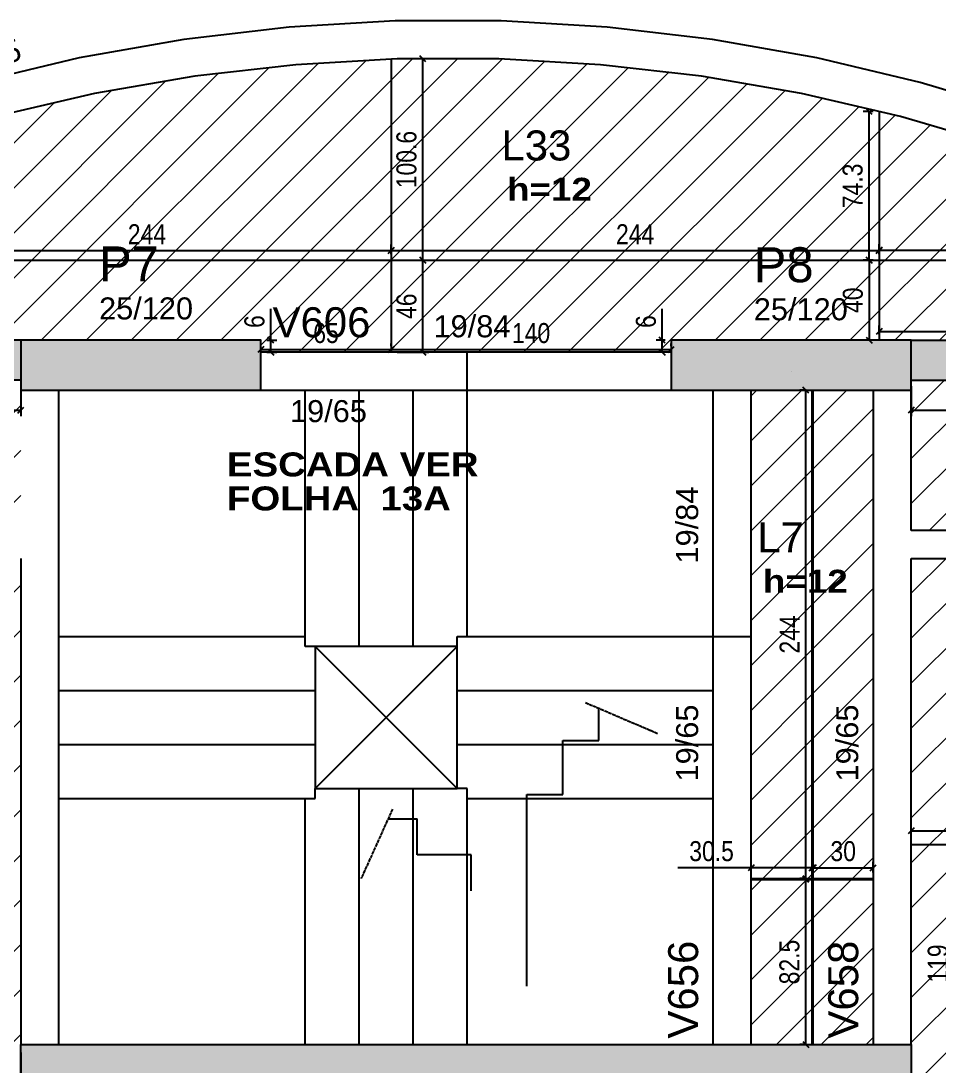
# Model space of a CAD drawing. Extents: x 1894 to 8661, y -614 to 3008.
# Drawn here: x 4847 to 5306, y 1824 to 2346 of the extents above; entities that cross this region are included whole.
import ezdxf

# ---------------------------------------------------------------- set-up
doc = ezdxf.new("R2010")
doc.units = 0
doc.header["$PDMODE"] = 34
for name, pattern in [('ESTILO_TQS_0002', [0.4, 0.1, -0.3]), ('ESTILO_TQS_0006', [0.3, 0.2, -0.1]), ('ESTILO_TQS_0007', [2.1, 1.5, -0.2, 0.2, -0.2])]:
    doc.linetypes.add(name, pattern=pattern)
for name, color, linetype in [('COTA', 241, 'Continuous'), ('MTH-230', 1, 'Continuous'), ('MTH-DIM-PILAR', 3, 'Continuous'), ('MTH-DIM-VIGA', 3, 'Continuous'), ('MTH-EIXO-215', 1, 'Continuous'), ('MTH-EIXO-217', 8, 'Continuous'), ('MTH-FACE-VIGA', 7, 'Continuous'), ('MTH-PILAR-SEGUE', 5, 'Continuous'), ('MTH-SOMBRA25', 253, 'Continuous'), ('MTH-TIT1-PILAR', 5, 'Continuous'), ('MTH-TIT1-VIGA', 5, 'Continuous'), ('MTH-TXT-NEGRITO', 5, 'Continuous'), ('MTH-VIGA-INVERTIDA', 7, 'ESTILO_TQS_0002'), ('Painéis', 200, 'Continuous')]:
    doc.layers.add(name, color=color, linetype=linetype)
doc.layers.add('Hachura', color=251, linetype='Continuous', lineweight=9)
doc.styles.add('COTA TECNICA', font='techl___.ttf', dxfattribs={"height": 10})
doc.styles.add('COTA TECNICA-50', font='techl___.ttf', dxfattribs={"height": 9})
doc.styles.add('TQS_ARIAL', font='arial.ttf')
doc.styles.add('TQS_ARIAL_BLACK', font='ariblk.ttf')
doc.dimstyles.new('COTA PAINEL-50', dxfattribs={"dimtxt": 9, "dimasz": 3, "dimexe": 3, "dimexo": 3, "dimgap": 3, "dimtad": 1, "dimdec": 1, "dimzin": 12, "dimdsep": 46, "dimtxsty": 'COTA TECNICA-50', "dimblk1": 'OBLIQUE', "dimblk2": 'OBLIQUE', "dimsah": 1, "dimcen": 0.9, "dimclrd": 4, "dimclre": 4, "dimclrt": 240, "dimadec": 1, "dimazin": 3, "dimtfac": 1, "dimtdec": 1, "dimtmove": 0, "dimatfit": 3, "dimfxl": 1, "dimtolj": 1, "dimtzin": 12, "dimarcsym": 0})
doc.dimstyles.new('PAINEL', dxfattribs={"dimtxt": 10, "dimasz": 3, "dimexe": 3, "dimexo": 3, "dimgap": 3, "dimtad": 1, "dimdec": 1, "dimzin": 12, "dimdsep": 46, "dimtxsty": 'COTA TECNICA', "dimblk1": 'OBLIQUE', "dimblk2": 'OBLIQUE', "dimsah": 1, "dimcen": 0.9, "dimclrd": 4, "dimclre": 4, "dimclrt": 240, "dimadec": 1, "dimazin": 3, "dimtfac": 1, "dimtdec": 1, "dimtmove": 0, "dimatfit": 3, "dimfxl": 1, "dimtolj": 1, "dimtzin": 12, "dimarcsym": 0})
pattern_1 = [(45, (-1482.724, 0), (-11.22532, 11.22532), [])]

# ---------------------------------------------------------------- blocks, each defined once
blk = doc.blocks.new('_Oblique')
at = {"color": 0, "linetype": 'ByBlock', "lineweight": -2}
blk.add_line((-0.5, -0.5), (0.5, 0.5), dxfattribs=at)
blk = doc.blocks.new('*D166')
at = {"layer": 'COTA', "color": 4, "lineweight": -2, "transparency": 16777216}
for p, q in [((4725.12, 1830.67), (4725.12, 1812.76)), ((4847.12, 1830.67), (4847.12, 1812.76)), ((4725.12, 1815.76), (4847.12, 1815.76))]:
    blk.add_line(p, q, dxfattribs=at)
at = {"layer": 'Defpoints', "color": 0, "transparency": 16777216}
for p in [(4725.12, 1833.67), (4847.12, 1833.67), (4847.12, 1815.76)]:
    blk.add_point(p, dxfattribs=at)
at = {"layer": 'COTA', "color": 4, "lineweight": -2, "transparency": 16777216, "xscale": 3, "yscale": 3, "zscale": 3, "rotation": 180}
blk.add_blockref('_Oblique', (4725.12, 1815.76), dxfattribs=at)
at = {"layer": 'COTA', "color": 4, "lineweight": -2, "transparency": 16777216, "xscale": 3, "yscale": 3, "zscale": 3}
blk.add_blockref('_Oblique', (4847.12, 1815.76), dxfattribs=at)
at = {"layer": 'COTA', "color": 240, "transparency": 16777216, "insert": (4786.12, 1823.32), "char_height": 9, "attachment_point": 5, "style": 'COTA TECNICA-50'}
blk.add_mtext('\\A1;122', dxfattribs=at)
blk = doc.blocks.new('*D195')
at = {"layer": 'COTA', "color": 4, "lineweight": -2, "transparency": 16777216}
for p, q in [((5295.12, 1934.67), (5316.5, 1934.67)), ((5313.5, 1815.67), (5313.5, 1934.67)), ((5295.12, 1815.67), (5316.5, 1815.67))]:
    blk.add_line(p, q, dxfattribs=at)
at = {"layer": 'Defpoints', "color": 0, "transparency": 16777216}
for p in [(5292.12, 1934.67), (5313.5, 1934.67), (5292.12, 1815.67)]:
    blk.add_point(p, dxfattribs=at)
at = {"layer": 'COTA', "color": 4, "lineweight": -2, "transparency": 16777216, "xscale": 3, "yscale": 3, "zscale": 3}
for p, rotation in [((5313.5, 1934.67), 90), ((5313.5, 1815.67), 270)]:
    blk.add_blockref('_Oblique', p, dxfattribs=dict(at, rotation=rotation))
at = {"layer": 'COTA', "color": 240, "transparency": 16777216, "insert": (5305.42, 1875.17), "char_height": 10, "attachment_point": 5, "rotation": 90, "style": 'COTA TECNICA'}
blk.add_mtext('\\A1;119', dxfattribs=at)
blk = doc.blocks.new('*D198')
at = {"layer": 'COTA', "color": 4, "lineweight": -2, "transparency": 16777216}
for p, q in [((5292.12, 1937.67), (5292.12, 1944.43)), ((5396.12, 1937.67), (5396.12, 1944.43)), ((5292.12, 1941.43), (5396.12, 1941.43))]:
    blk.add_line(p, q, dxfattribs=at)
at = {"layer": 'Defpoints', "color": 0, "transparency": 16777216}
for p in [(5396.12, 1941.43), (5292.12, 1934.67), (5396.12, 1934.67)]:
    blk.add_point(p, dxfattribs=at)
at = {"layer": 'COTA', "color": 4, "lineweight": -2, "transparency": 16777216, "xscale": 3, "yscale": 3, "zscale": 3, "rotation": 180}
blk.add_blockref('_Oblique', (5292.12, 1941.43), dxfattribs=at)
at = {"layer": 'COTA', "color": 4, "lineweight": -2, "transparency": 16777216, "xscale": 3, "yscale": 3, "zscale": 3}
blk.add_blockref('_Oblique', (5396.12, 1941.43), dxfattribs=at)
at = {"layer": 'COTA', "color": 240, "transparency": 16777216, "insert": (5344.12, 1949.53), "char_height": 10, "attachment_point": 5, "style": 'COTA TECNICA'}
blk.add_mtext('\\A1;104', dxfattribs=at)
blk = doc.blocks.new('*D199')
at = {"layer": 'COTA', "color": 4, "lineweight": -2, "transparency": 16777216}
for p, q in [((5212.12, 1923.08), (5175.53, 1923.08)), ((5212.12, 1920.67), (5212.12, 1926.08)), ((5242.62, 1923.08), (5212.12, 1923.08)), ((5242.62, 1920.67), (5242.62, 1926.08))]:
    blk.add_line(p, q, dxfattribs=at)
at = {"layer": 'Defpoints', "color": 0, "transparency": 16777216}
for p in [(5212.12, 1923.08), (5212.12, 1917.67), (5242.62, 1917.67)]:
    blk.add_point(p, dxfattribs=at)
at = {"layer": 'COTA', "color": 4, "lineweight": -2, "transparency": 16777216, "xscale": 3, "yscale": 3, "zscale": 3, "rotation": 180}
blk.add_blockref('_Oblique', (5212.12, 1923.08), dxfattribs=at)
at = {"layer": 'COTA', "color": 4, "lineweight": -2, "transparency": 16777216, "xscale": 3, "yscale": 3, "zscale": 3}
blk.add_blockref('_Oblique', (5242.62, 1923.08), dxfattribs=at)
at = {"layer": 'COTA', "color": 240, "transparency": 16777216, "insert": (5192.32, 1931.29), "char_height": 10, "attachment_point": 5, "style": 'COTA TECNICA'}
blk.add_mtext('\\A1;30.5', dxfattribs=at)
blk = doc.blocks.new('*D200')
at = {"layer": 'COTA', "color": 4, "lineweight": -2, "transparency": 16777216}
for p, q in [((5243.12, 1920.67), (5243.12, 1926.08)), ((5243.12, 1923.08), (5273.12, 1923.08)), ((5273.12, 1920.67), (5273.12, 1926.08))]:
    blk.add_line(p, q, dxfattribs=at)
at = {"layer": 'Defpoints', "color": 0, "transparency": 16777216}
for p in [(5273.12, 1923.08), (5243.12, 1917.67), (5273.12, 1917.67)]:
    blk.add_point(p, dxfattribs=at)
at = {"layer": 'COTA', "color": 4, "lineweight": -2, "transparency": 16777216, "xscale": 3, "yscale": 3, "zscale": 3, "rotation": 180}
blk.add_blockref('_Oblique', (5243.12, 1923.08), dxfattribs=at)
at = {"layer": 'COTA', "color": 4, "lineweight": -2, "transparency": 16777216, "xscale": 3, "yscale": 3, "zscale": 3}
blk.add_blockref('_Oblique', (5273.12, 1923.08), dxfattribs=at)
at = {"layer": 'COTA', "color": 240, "transparency": 16777216, "insert": (5258.12, 1931.29), "char_height": 10, "attachment_point": 5, "style": 'COTA TECNICA'}
blk.add_mtext('\\A1;30', dxfattribs=at)
blk = doc.blocks.new('*D201')
at = {"layer": 'COTA', "color": 4, "lineweight": -2, "transparency": 16777216}
for p, q in [((5239.62, 1917.17), (5236.42, 1917.17)), ((5239.42, 1834.67), (5239.42, 1917.17)), ((5239.62, 1834.67), (5236.42, 1834.67))]:
    blk.add_line(p, q, dxfattribs=at)
at = {"layer": 'Defpoints', "color": 0, "transparency": 16777216}
for p in [(5239.42, 1917.17), (5242.62, 1917.17), (5242.62, 1834.67)]:
    blk.add_point(p, dxfattribs=at)
at = {"layer": 'COTA', "color": 4, "lineweight": -2, "transparency": 16777216, "xscale": 3, "yscale": 3, "zscale": 3}
for p, rotation in [((5239.42, 1917.17), 90), ((5239.42, 1834.67), 270)]:
    blk.add_blockref('_Oblique', p, dxfattribs=dict(at, rotation=rotation))
at = {"layer": 'COTA', "color": 240, "transparency": 16777216, "insert": (5231.29, 1875.92), "char_height": 10, "attachment_point": 5, "rotation": 90, "style": 'COTA TECNICA'}
blk.add_mtext('\\A1;82.5', dxfattribs=at)
blk = doc.blocks.new('*D202')
at = {"layer": 'COTA', "color": 4, "lineweight": -2, "transparency": 16777216}
for p, q in [((5239.62, 2161.67), (5236.42, 2161.67)), ((5239.42, 1917.67), (5239.42, 2161.67)), ((5239.62, 1917.67), (5236.42, 1917.67))]:
    blk.add_line(p, q, dxfattribs=at)
at = {"layer": 'Defpoints', "color": 0, "transparency": 16777216}
for p in [(5239.42, 2161.67), (5242.62, 2161.67), (5242.62, 1917.67)]:
    blk.add_point(p, dxfattribs=at)
at = {"layer": 'COTA', "color": 4, "lineweight": -2, "transparency": 16777216, "xscale": 3, "yscale": 3, "zscale": 3}
for p, rotation in [((5239.42, 2161.67), 90), ((5239.42, 1917.67), 270)]:
    blk.add_blockref('_Oblique', p, dxfattribs=dict(at, rotation=rotation))
at = {"layer": 'COTA', "color": 240, "transparency": 16777216, "insert": (5231.35, 2039.67), "char_height": 10, "attachment_point": 5, "rotation": 90, "style": 'COTA TECNICA'}
blk.add_mtext('\\A1;244', dxfattribs=at)
blk = doc.blocks.new('*D220')
at = {"layer": 'COTA', "color": 4, "lineweight": -2, "transparency": 16777216}
for p, q in [((4971.99, 2186.67), (4971.99, 2202.34)), ((4970.12, 2186.67), (4974.99, 2186.67)), ((4971.99, 2180.67), (4971.99, 2186.67)), ((4970.12, 2180.67), (4974.99, 2180.67))]:
    blk.add_line(p, q, dxfattribs=at)
at = {"layer": 'Defpoints', "color": 0, "transparency": 16777216}
for p in [(4967.12, 2186.67), (4971.99, 2186.67), (4967.12, 2180.67)]:
    blk.add_point(p, dxfattribs=at)
at = {"layer": 'COTA', "color": 4, "lineweight": -2, "transparency": 16777216, "xscale": 3, "yscale": 3, "zscale": 3}
for p, rotation in [((4971.99, 2186.67), 90), ((4971.99, 2180.67), 270)]:
    blk.add_blockref('_Oblique', p, dxfattribs=dict(at, rotation=rotation))
at = {"layer": 'COTA', "color": 240, "transparency": 16777216, "insert": (4963.88, 2196.01), "char_height": 10, "attachment_point": 5, "rotation": 90, "style": 'COTA TECNICA'}
blk.add_mtext('\\A1;6', dxfattribs=at)
blk = doc.blocks.new('*D221')
at = {"layer": 'COTA', "color": 4, "lineweight": -2, "transparency": 16777216}
for p, q in [((5167.66, 2186.67), (5167.66, 2202.34)), ((5169.12, 2186.67), (5164.66, 2186.67)), ((5167.66, 2180.67), (5167.66, 2186.67)), ((5169.12, 2180.67), (5164.66, 2180.67))]:
    blk.add_line(p, q, dxfattribs=at)
at = {"layer": 'Defpoints', "color": 0, "transparency": 16777216}
for p in [(5167.66, 2186.67), (5172.12, 2186.67), (5172.12, 2180.67)]:
    blk.add_point(p, dxfattribs=at)
at = {"layer": 'COTA', "color": 4, "lineweight": -2, "transparency": 16777216, "xscale": 3, "yscale": 3, "zscale": 3}
for p, rotation in [((5167.66, 2186.67), 90), ((5167.66, 2180.67), 270)]:
    blk.add_blockref('_Oblique', p, dxfattribs=dict(at, rotation=rotation))
at = {"layer": 'COTA', "color": 240, "transparency": 16777216, "insert": (5159.56, 2196.01), "char_height": 10, "attachment_point": 5, "rotation": 90, "style": 'COTA TECNICA'}
blk.add_mtext('\\A1;6', dxfattribs=at)
blk = doc.blocks.new('*D222')
at = {"layer": 'COTA', "color": 4, "lineweight": -2, "transparency": 16777216}
for p, q in [((4967.12, 2183.67), (4967.12, 2185.12)), ((5032.12, 2183.67), (5032.12, 2185.12)), ((4967.12, 2182.12), (5032.12, 2182.12))]:
    blk.add_line(p, q, dxfattribs=at)
at = {"layer": 'Defpoints', "color": 0, "transparency": 16777216}
for p in [(4967.12, 2180.67), (5032.12, 2182.12), (5032.12, 2180.67)]:
    blk.add_point(p, dxfattribs=at)
at = {"layer": 'COTA', "color": 4, "lineweight": -2, "transparency": 16777216, "xscale": 3, "yscale": 3, "zscale": 3, "rotation": 180}
blk.add_blockref('_Oblique', (4967.12, 2182.12), dxfattribs=at)
at = {"layer": 'COTA', "color": 4, "lineweight": -2, "transparency": 16777216, "xscale": 3, "yscale": 3, "zscale": 3}
blk.add_blockref('_Oblique', (5032.12, 2182.12), dxfattribs=at)
at = {"layer": 'COTA', "color": 240, "transparency": 16777216, "insert": (4999.62, 2190.23), "char_height": 10, "attachment_point": 5, "style": 'COTA TECNICA'}
blk.add_mtext('\\A1;65', dxfattribs=at)
blk = doc.blocks.new('*D223')
at = {"layer": 'COTA', "color": 4, "lineweight": -2, "transparency": 16777216}
for p, q in [((5032.12, 2183.67), (5032.12, 2185.12)), ((5172.12, 2183.67), (5172.12, 2185.12)), ((5032.12, 2182.12), (5172.12, 2182.12))]:
    blk.add_line(p, q, dxfattribs=at)
at = {"layer": 'Defpoints', "color": 0, "transparency": 16777216}
for p in [(5032.12, 2180.67), (5172.12, 2182.12), (5172.12, 2180.67)]:
    blk.add_point(p, dxfattribs=at)
at = {"layer": 'COTA', "color": 4, "lineweight": -2, "transparency": 16777216, "xscale": 3, "yscale": 3, "zscale": 3, "rotation": 180}
blk.add_blockref('_Oblique', (5032.12, 2182.12), dxfattribs=at)
at = {"layer": 'COTA', "color": 4, "lineweight": -2, "transparency": 16777216, "xscale": 3, "yscale": 3, "zscale": 3}
blk.add_blockref('_Oblique', (5172.12, 2182.12), dxfattribs=at)
at = {"layer": 'COTA', "color": 240, "transparency": 16777216, "insert": (5102.12, 2190.22), "char_height": 10, "attachment_point": 5, "style": 'COTA TECNICA'}
blk.add_mtext('\\A1;140', dxfattribs=at)
blk = doc.blocks.new('*D210')
at = {"layer": 'COTA', "color": 4, "lineweight": -2, "transparency": 16777216}
for p, q in [((5276.12, 2189.67), (5276.12, 2194.1)), ((5520.12, 2189.67), (5520.12, 2194.1)), ((5276.12, 2191.1), (5520.12, 2191.1))]:
    blk.add_line(p, q, dxfattribs=at)
at = {"layer": 'Defpoints', "color": 0, "transparency": 16777216}
for p in [(5520.12, 2191.1), (5276.12, 2186.67), (5520.12, 2186.67)]:
    blk.add_point(p, dxfattribs=at)
at = {"layer": 'COTA', "color": 4, "lineweight": -2, "transparency": 16777216, "xscale": 3, "yscale": 3, "zscale": 3, "rotation": 180}
blk.add_blockref('_Oblique', (5276.12, 2191.1), dxfattribs=at)
at = {"layer": 'COTA', "color": 4, "lineweight": -2, "transparency": 16777216, "xscale": 3, "yscale": 3, "zscale": 3}
blk.add_blockref('_Oblique', (5520.12, 2191.1), dxfattribs=at)
at = {"layer": 'COTA', "color": 240, "transparency": 16777216, "insert": (5398.12, 2199.18), "char_height": 10, "attachment_point": 5, "style": 'COTA TECNICA'}
blk.add_mtext('\\A1;244', dxfattribs=at)
blk = doc.blocks.new('*D211')
at = {"layer": 'COTA', "color": 4, "lineweight": -2, "transparency": 16777216}
for p, q in [((5035.12, 2226.67), (5050.97, 2226.67)), ((5047.97, 2180.67), (5047.97, 2226.67)), ((5035.12, 2180.67), (5050.97, 2180.67))]:
    blk.add_line(p, q, dxfattribs=at)
at = {"layer": 'Defpoints', "color": 0, "transparency": 16777216}
for p in [(5032.12, 2226.67), (5047.97, 2226.67), (5032.12, 2180.67)]:
    blk.add_point(p, dxfattribs=at)
at = {"layer": 'COTA', "color": 4, "lineweight": -2, "transparency": 16777216, "xscale": 3, "yscale": 3, "zscale": 3}
for p, rotation in [((5047.97, 2226.67), 90), ((5047.97, 2180.67), 270)]:
    blk.add_blockref('_Oblique', p, dxfattribs=dict(at, rotation=rotation))
at = {"layer": 'COTA', "color": 240, "transparency": 16777216, "insert": (5039.87, 2203.67), "char_height": 10, "attachment_point": 5, "rotation": 90, "style": 'COTA TECNICA'}
blk.add_mtext('\\A1;46', dxfattribs=at)
blk = doc.blocks.new('*D212')
at = {"layer": 'COTA', "color": 4, "lineweight": -2, "transparency": 16777216}
for p, q in [((5057.62, 2327.31), (5044.97, 2327.31)), ((5047.97, 2226.67), (5047.97, 2327.31)), ((5035.12, 2226.67), (5050.97, 2226.67))]:
    blk.add_line(p, q, dxfattribs=at)
at = {"layer": 'Defpoints', "color": 0, "transparency": 16777216}
for p in [(5047.97, 2327.31), (5060.62, 2327.31), (5032.12, 2226.67)]:
    blk.add_point(p, dxfattribs=at)
at = {"layer": 'COTA', "color": 4, "lineweight": -2, "transparency": 16777216, "xscale": 3, "yscale": 3, "zscale": 3}
for p, rotation in [((5047.97, 2327.31), 90), ((5047.97, 2226.67), 270)]:
    blk.add_blockref('_Oblique', p, dxfattribs=dict(at, rotation=rotation))
at = {"layer": 'COTA', "color": 240, "transparency": 16777216, "insert": (5039.87, 2276.99), "char_height": 10, "attachment_point": 5, "rotation": 90, "style": 'COTA TECNICA'}
blk.add_mtext('\\A1;100.6', dxfattribs=at)
blk = doc.blocks.new('*D215')
at = {"layer": 'COTA', "color": 4, "lineweight": -2, "transparency": 16777216}
for p, q in [((5276.12, 2229.67), (5276.12, 2234.65)), ((5276.12, 2231.65), (5472.44, 2231.65)), ((5472.44, 2229.67), (5472.44, 2234.65))]:
    blk.add_line(p, q, dxfattribs=at)
at = {"layer": 'Defpoints', "color": 0, "transparency": 16777216}
for p in [(5472.44, 2231.65), (5276.12, 2226.67), (5472.44, 2226.67)]:
    blk.add_point(p, dxfattribs=at)
at = {"layer": 'COTA', "color": 4, "lineweight": -2, "transparency": 16777216, "xscale": 3, "yscale": 3, "zscale": 3, "rotation": 180}
blk.add_blockref('_Oblique', (5276.12, 2231.65), dxfattribs=at)
at = {"layer": 'COTA', "color": 4, "lineweight": -2, "transparency": 16777216, "xscale": 3, "yscale": 3, "zscale": 3}
blk.add_blockref('_Oblique', (5472.44, 2231.65), dxfattribs=at)
at = {"layer": 'COTA', "color": 240, "transparency": 16777216, "insert": (5374.28, 2239.9), "char_height": 10, "attachment_point": 5, "style": 'COTA TECNICA'}
blk.add_mtext('\\A1;196.3', dxfattribs=at)
blk = doc.blocks.new('*D216')
at = {"layer": 'COTA', "color": 4, "lineweight": -2, "transparency": 16777216}
for p, q in [((5273.12, 2300.97), (5268.09, 2300.97)), ((5271.09, 2226.67), (5271.09, 2300.97)), ((5273.12, 2226.67), (5268.09, 2226.67))]:
    blk.add_line(p, q, dxfattribs=at)
at = {"layer": 'Defpoints', "color": 0, "transparency": 16777216}
for p in [(5271.09, 2300.97), (5276.12, 2300.97), (5276.12, 2226.67)]:
    blk.add_point(p, dxfattribs=at)
at = {"layer": 'COTA', "color": 4, "lineweight": -2, "transparency": 16777216, "xscale": 3, "yscale": 3, "zscale": 3}
for p, rotation in [((5271.09, 2300.97), 90), ((5271.09, 2226.67), 270)]:
    blk.add_blockref('_Oblique', p, dxfattribs=dict(at, rotation=rotation))
at = {"layer": 'COTA', "color": 240, "transparency": 16777216, "insert": (5262.87, 2263.82), "char_height": 10, "attachment_point": 5, "rotation": 90, "style": 'COTA TECNICA'}
blk.add_mtext('\\A1;74.3', dxfattribs=at)
blk = doc.blocks.new('*D217')
at = {"layer": 'COTA', "color": 4, "lineweight": -2, "transparency": 16777216}
for p, q in [((5273.12, 2226.67), (5268.09, 2226.67)), ((5271.09, 2226.67), (5271.09, 2186.67)), ((5273.12, 2186.67), (5268.09, 2186.67))]:
    blk.add_line(p, q, dxfattribs=at)
at = {"layer": 'Defpoints', "color": 0, "transparency": 16777216}
for p in [(5276.12, 2226.67), (5271.09, 2186.67), (5276.12, 2186.67)]:
    blk.add_point(p, dxfattribs=at)
at = {"layer": 'COTA', "color": 4, "lineweight": -2, "transparency": 16777216, "xscale": 3, "yscale": 3, "zscale": 3}
for p, rotation in [((5271.09, 2226.67), 90), ((5271.09, 2186.67), 270)]:
    blk.add_blockref('_Oblique', p, dxfattribs=dict(at, rotation=rotation))
at = {"layer": 'COTA', "color": 240, "transparency": 16777216, "insert": (5262.99, 2206.67), "char_height": 10, "attachment_point": 5, "rotation": 90, "style": 'COTA TECNICA'}
blk.add_mtext('\\A1;40', dxfattribs=at)
blk = doc.blocks.new('*D219')
at = {"layer": 'COTA', "color": 4, "lineweight": -2, "transparency": 16777216}
for p, q in [((4788.12, 2229.67), (4788.12, 2234.6)), ((4788.12, 2231.6), (5032.12, 2231.6)), ((5032.12, 2229.67), (5032.12, 2234.6))]:
    blk.add_line(p, q, dxfattribs=at)
at = {"layer": 'Defpoints', "color": 0, "transparency": 16777216}
for p in [(5032.12, 2231.6), (4788.12, 2226.67), (5032.12, 2226.67)]:
    blk.add_point(p, dxfattribs=at)
at = {"layer": 'COTA', "color": 4, "lineweight": -2, "transparency": 16777216, "xscale": 3, "yscale": 3, "zscale": 3, "rotation": 180}
blk.add_blockref('_Oblique', (4788.12, 2231.6), dxfattribs=at)
at = {"layer": 'COTA', "color": 4, "lineweight": -2, "transparency": 16777216, "xscale": 3, "yscale": 3, "zscale": 3}
blk.add_blockref('_Oblique', (5032.12, 2231.6), dxfattribs=at)
at = {"layer": 'COTA', "color": 240, "transparency": 16777216, "insert": (4910.12, 2239.68), "char_height": 10, "attachment_point": 5, "style": 'COTA TECNICA'}
blk.add_mtext('\\A1;244', dxfattribs=at)
blk = doc.blocks.new('*D204')
at = {"layer": 'COTA', "color": 4, "lineweight": -2, "transparency": 16777216}
for p, q in [((5032.12, 2229.67), (5032.12, 2234.6)), ((5032.12, 2231.6), (5276.12, 2231.6)), ((5276.12, 2229.67), (5276.12, 2234.6))]:
    blk.add_line(p, q, dxfattribs=at)
at = {"layer": 'Defpoints', "color": 0, "transparency": 16777216}
for p in [(5276.12, 2231.6), (5032.12, 2226.67), (5276.12, 2226.67)]:
    blk.add_point(p, dxfattribs=at)
at = {"layer": 'COTA', "color": 4, "lineweight": -2, "transparency": 16777216, "xscale": 3, "yscale": 3, "zscale": 3, "rotation": 180}
blk.add_blockref('_Oblique', (5032.12, 2231.6), dxfattribs=at)
at = {"layer": 'COTA', "color": 4, "lineweight": -2, "transparency": 16777216, "xscale": 3, "yscale": 3, "zscale": 3}
blk.add_blockref('_Oblique', (5276.12, 2231.6), dxfattribs=at)
at = {"layer": 'COTA', "color": 240, "transparency": 16777216, "insert": (5154.12, 2239.68), "char_height": 10, "attachment_point": 5, "style": 'COTA TECNICA'}
blk.add_mtext('\\A1;244', dxfattribs=at)
blk = doc.blocks.new('*D206')
at = {"layer": 'COTA', "color": 4, "lineweight": -2, "transparency": 16777216}
for p, q in [((4725.12, 2163.67), (4725.12, 2148.79)), ((4847.12, 2163.67), (4847.12, 2148.79)), ((4725.12, 2151.79), (4847.12, 2151.79))]:
    blk.add_line(p, q, dxfattribs=at)
at = {"layer": 'Defpoints', "color": 0, "transparency": 16777216}
for p in [(4725.12, 2166.67), (4847.12, 2166.67), (4847.12, 2151.79)]:
    blk.add_point(p, dxfattribs=at)
at = {"layer": 'COTA', "color": 4, "lineweight": -2, "transparency": 16777216, "xscale": 3, "yscale": 3, "zscale": 3, "rotation": 180}
blk.add_blockref('_Oblique', (4725.12, 2151.79), dxfattribs=at)
at = {"layer": 'COTA', "color": 4, "lineweight": -2, "transparency": 16777216, "xscale": 3, "yscale": 3, "zscale": 3}
blk.add_blockref('_Oblique', (4847.12, 2151.79), dxfattribs=at)
at = {"layer": 'COTA', "color": 240, "transparency": 16777216, "insert": (4786.12, 2159.85), "char_height": 10, "attachment_point": 5, "style": 'COTA TECNICA'}
blk.add_mtext('\\A1;122', dxfattribs=at)
blk = doc.blocks.new('*D208')
at = {"layer": 'COTA', "color": 4, "lineweight": -2, "transparency": 16777216}
for p, q in [((5292.12, 2163.67), (5292.12, 2148.79)), ((5416.12, 2163.67), (5416.12, 2148.79)), ((5292.12, 2151.79), (5416.12, 2151.79))]:
    blk.add_line(p, q, dxfattribs=at)
at = {"layer": 'Defpoints', "color": 0, "transparency": 16777216}
for p in [(5292.12, 2166.67), (5416.12, 2166.67), (5416.12, 2151.79)]:
    blk.add_point(p, dxfattribs=at)
at = {"layer": 'COTA', "color": 4, "lineweight": -2, "transparency": 16777216, "xscale": 3, "yscale": 3, "zscale": 3, "rotation": 180}
blk.add_blockref('_Oblique', (5292.12, 2151.79), dxfattribs=at)
at = {"layer": 'COTA', "color": 4, "lineweight": -2, "transparency": 16777216, "xscale": 3, "yscale": 3, "zscale": 3}
blk.add_blockref('_Oblique', (5416.12, 2151.79), dxfattribs=at)
at = {"layer": 'COTA', "color": 240, "transparency": 16777216, "insert": (5354.12, 2159.86), "char_height": 10, "attachment_point": 5, "style": 'COTA TECNICA'}
blk.add_mtext('\\A1;124', dxfattribs=at)

msp = doc.modelspace()

# ---------------------------------------------------------------- hatches: boundary and pattern name
at = {"layer": 'Hachura', "linetype": 'ByBlock'}
h = msp.add_hatch(dxfattribs=at)
h.set_pattern_fill('ANSI31', color=256, scale=5)
h.set_pattern_definition(pattern_1)
h.paths.add_polyline_path([(4725.12, 2091.67), (4725.12, 2166.67), (4601.12, 2166.67), (4601.12, 2091.67)])
h.paths.add_polyline_path([(4847.12, 2091.67), (4847.12, 2161.67), (4847.12, 2166.67), (4725.12, 2166.67), (4725.12, 2091.67)])
h.paths.add_polyline_path([(4648.79, 2226.67), (4645.38, 2225), (4601.12, 2200.05), (4601.12, 2189.36), (4636.31, 2189.36), (4788.12, 2187.42), (4788.12, 2226.67)])
h.paths.add_polyline_path([(4788.12, 2226.67), (4788.12, 2284.91), (4785.67, 2284.19), (4737.81, 2267.14), (4690.99, 2247.39), (4648.79, 2226.67)])
h.paths.add_polyline_path([(4883.93, 2309.98), (4834.43, 2298.49), (4788.12, 2284.91), (4788.12, 2226.67), (5032.12, 2226.67), (5032.12, 2327.13), (4984.48, 2324.41), (4934, 2318.63)])
h.paths.add_polyline_path([(4967.12, 2186.67), (4967.12, 2180.67), (5032.12, 2180.67), (5032.12, 2226.67), (4788.12, 2226.67), (4788.12, 2186.67), (4847.12, 2186.67)])
h.paths.add_polyline_path([(5032.12, 2226.67), (5032.12, 2180.67), (5172.12, 2180.67), (5172.12, 2186.67), (5276.12, 2186.67), (5276.12, 2226.67)])
h.paths.add_polyline_path([(5276.12, 2226.67), (5276.12, 2300.97), (5237.3, 2309.98), (5187.23, 2318.63), (5136.75, 2324.41), (5086.02, 2327.31), (5035.21, 2327.31), (5032.12, 2327.13), (5032.12, 2226.67)])
h.paths.add_polyline_path([(5472.44, 2226.67), (5430.24, 2247.39), (5383.42, 2267.14), (5335.56, 2284.19), (5286.8, 2298.49), (5276.12, 2300.97), (5276.12, 2226.67)])
h.paths.add_polyline_path([(5276.12, 2226.67), (5276.12, 2186.67), (5292.12, 2186.67), (5484.92, 2186.67), (5484.92, 2189.36), (5520.12, 2189.36), (5520.12, 2200.05), (5475.85, 2225), (5472.44, 2226.67)])
h.paths.add_polyline_path([(5416.12, 2091.67), (5416.12, 2166.67), (5292.12, 2166.67), (5292.12, 2161.67), (5292.12, 2091.67)])
h.paths.add_polyline_path([(5520.12, 2091.67), (5520.12, 2166.67), (5416.12, 2166.67), (5416.12, 2091.67)])
at = {"layer": 'Hachura'}
h = msp.add_hatch(color=256, dxfattribs=at)
h.dxf.hatch_style = 1
h.paths.add_polyline_path([(4601.12, 2186.67), (4601.12, 2178.67), (4601.12, 2166.67), (4847.12, 2166.67), (4847.12, 2186.67)])
h.paths.add_polyline_path([(5292.12, 2186.67), (5292.12, 2166.67), (5520.12, 2166.67), (5520.12, 2178.67), (5520.12, 2186.67)])
at = {"layer": 'Hachura', "linetype": 'ByBlock'}
h = msp.add_hatch(dxfattribs=at)
h.set_pattern_fill('ANSI31', color=256, scale=5)
h.paths.add_polyline_path([(5242.62, 2161.67), (5212.12, 2161.67), (5212.12, 1917.67), (5242.62, 1917.67)])
h.paths.add_polyline_path([(5273.12, 2077.67), (5273.12, 2091.67), (5273.12, 2161.67), (5243.12, 2161.67), (5243.12, 1917.67), (5273.12, 1917.67)])
h.paths.add_polyline_path([(5273.12, 1917.17), (5243.12, 1917.17), (5243.12, 1834.67), (5273.12, 1834.67)])
h.paths.add_polyline_path([(5242.62, 1917.17), (5212.12, 1917.17), (5212.12, 1834.67), (5242.62, 1834.67)])
h.paths.add_polyline_path([(5241.2, 2024.74), (5241.2, 2054.91), (5220.62, 2054.91), (5220.62, 2024.74)], flags=24)
h.paths.add_polyline_path([(5211.42, 2076.88), (5242.23, 2076.88), (5242.23, 2099.38), (5211.42, 2099.38)], flags=9)
h.paths.add_polyline_path([(5215.06, 2057.55), (5263.66, 2057.55), (5263.66, 2075.09), (5215.06, 2075.09)], flags=9)
h.paths.add_polyline_path([(5247.68, 1921.59), (5268.95, 1921.59), (5268.95, 1942.17), (5247.68, 1942.17)], flags=24)
h.paths.add_polyline_path([(5268.65, 1963.33), (5268.65, 2007.47), (5251.58, 2007.47), (5251.58, 1963.33)], flags=24)
h.paths.add_polyline_path([(5269.7, 1833.84), (5269.7, 1890.44), (5246.73, 1890.44), (5246.73, 1833.84)], flags=9)
h.paths.add_polyline_path([(5241.1, 1859.11), (5241.1, 1893.35), (5220.52, 1893.35), (5220.52, 1859.11)], flags=24)
h = msp.add_hatch(dxfattribs=at)
h.set_pattern_fill('ANSI31', color=256, scale=5)
h.set_pattern_definition(pattern_1)
h.paths.add_polyline_path([(3233.62, 1361.67), (3233.62, 1308.17), (3233.62, 1296.67), (3380.62, 1296.67), (3380.62, 1361.67)])
h.paths.add_polyline_path([(3233.62, 1296.17), (3233.62, 1289.17), (3233.62, 1235.67), (3380.62, 1235.67), (3380.62, 1296.17)])
h.paths.add_polyline_path([(3380.62, 1296.17), (3380.62, 1235.67), (3393.12, 1235.67), (3412.12, 1235.67), (3624.62, 1235.67), (3624.62, 1296.17)])
h.paths.add_polyline_path([(3412.12, 1361.67), (3393.12, 1361.67), (3380.62, 1361.67), (3380.62, 1296.67), (3624.62, 1296.67), (3624.62, 1361.67)])
h.paths.add_polyline_path([(3868.62, 1296.67), (3868.62, 1361.67), (3624.62, 1361.67), (3624.62, 1296.67)])
h.paths.add_polyline_path([(3624.62, 1296.17), (3624.62, 1235.67), (3868.62, 1235.67), (3868.62, 1296.17)])
h.paths.add_polyline_path([(3869.12, 1296.17), (3869.12, 1235.67), (4113.12, 1235.67), (4113.12, 1296.17)])
h.paths.add_polyline_path([(4113.12, 1296.67), (4113.12, 1361.67), (3869.12, 1361.67), (3869.12, 1296.67)])
h.paths.add_polyline_path([(4357.12, 1296.67), (4357.12, 1361.67), (4132.12, 1361.67), (4113.12, 1361.67), (4113.12, 1296.67)])
h.paths.add_polyline_path([(4113.12, 1296.17), (4113.12, 1235.67), (4132.12, 1235.67), (4357.12, 1235.67), (4357.12, 1296.17)])
h.paths.add_polyline_path([(4357.12, 1296.17), (4357.12, 1235.67), (4421.12, 1235.67), (4421.12, 1240.67), (4601.12, 1240.67), (4601.12, 1296.17)])
h.paths.add_polyline_path([(4601.12, 1296.67), (4601.12, 1361.67), (4582.12, 1361.67), (4357.12, 1361.67), (4357.12, 1296.67)])
h.paths.add_polyline_path([(4845.12, 1337.17), (4845.12, 1397.67), (4601.12, 1397.67), (4601.12, 1361.67), (4601.12, 1337.17)])
h.paths.add_polyline_path([(4845.12, 1235.67), (4845.12, 1336.67), (4601.12, 1336.67), (4601.12, 1240.67), (4601.12, 1235.67)])
h.paths.add_polyline_path([(4970.62, 1235.67), (4970.62, 1240.67), (5089.12, 1240.67), (5089.12, 1336.67), (4845.12, 1336.67), (4845.12, 1235.67)])
h.paths.add_polyline_path([(5089.12, 1337.17), (5089.12, 1397.67), (4845.12, 1397.67), (4845.12, 1337.17)])
h.paths.add_polyline_path([(5333.12, 1337.17), (5333.12, 1397.67), (5274.12, 1397.67), (5089.12, 1397.67), (5089.12, 1337.17)])
h.paths.add_polyline_path([(5333.12, 1235.67), (5333.12, 1336.67), (5089.12, 1336.67), (5089.12, 1240.67), (5150.62, 1240.67), (5150.62, 1235.67)])
h.paths.add_polyline_path([(5520.12, 1235.67), (5520.12, 1240.67), (5520.12, 1336.67), (5333.62, 1336.67), (5333.62, 1235.67)])
h.paths.add_polyline_path([(5520.12, 1337.17), (5520.12, 1361.67), (5520.12, 1397.67), (5333.62, 1397.67), (5333.62, 1337.17)])
h.paths.add_polyline_path([(5396.12, 1568.67), (5274.12, 1568.67), (5274.12, 1417.67), (5396.12, 1417.67)])
h.paths.add_polyline_path([(5416.62, 1417.67), (5520.12, 1417.67), (5520.12, 1501.67), (5520.12, 1568.67), (5416.62, 1568.67)])
h.paths.add_polyline_path([(5520.12, 1690.67), (5416.62, 1690.67), (5416.62, 1568.67), (5520.12, 1568.67)])
h.paths.add_polyline_path([(5396.12, 1690.67), (5274.12, 1690.67), (5274.12, 1625.67), (5274.12, 1606.67), (5274.12, 1568.67), (5396.12, 1568.67)])
h.paths.add_polyline_path([(5396.12, 1934.67), (5292.12, 1934.67), (5292.12, 1834.67), (5292.12, 1815.67), (5274.12, 1815.67), (5274.12, 1690.67), (5396.12, 1690.67)])
h.paths.add_polyline_path([(5416.62, 1690.67), (5520.12, 1690.67), (5520.12, 1934.67), (5416.62, 1934.67)])
h.paths.add_polyline_path([(5520.12, 2077.67), (5416.62, 2077.67), (5416.62, 1934.67), (5520.12, 1934.67), (5520.12, 2011.67)])
h.paths.add_polyline_path([(5396.12, 2077.67), (5292.12, 2077.67), (5292.12, 1934.67), (5396.12, 1934.67)])
h.paths.add_polyline_path([(4601.12, 1833.67), (4704.62, 1833.67), (4704.62, 2077.67), (4601.12, 2077.67), (4601.12, 2011.67)])
h.paths.add_polyline_path([(4601.12, 1679.67), (4704.62, 1679.67), (4704.62, 1833.67), (4601.12, 1833.67)])
h.paths.add_polyline_path([(4601.12, 1557.67), (4704.62, 1557.67), (4704.62, 1679.67), (4601.12, 1679.67)])
h.paths.add_polyline_path([(4704.62, 1557.67), (4601.12, 1557.67), (4601.12, 1501.67), (4601.12, 1417.67), (4704.62, 1417.67)])
h.paths.add_polyline_path([(4847.12, 1417.67), (4847.12, 1557.67), (4725.12, 1557.67), (4725.12, 1417.67)])
h.paths.add_polyline_path([(4847.12, 1557.67), (4847.12, 1606.67), (4847.12, 1625.67), (4847.12, 1679.67), (4725.12, 1679.67), (4725.12, 1557.67)])
h.paths.add_polyline_path([(4847.12, 1815.67), (4847.12, 1833.67), (4725.12, 1833.67), (4725.12, 1679.67), (4847.12, 1679.67)])
h = msp.add_hatch(dxfattribs=at)
h.set_pattern_fill('ANSI31', color=256, scale=5)
h.set_pattern_definition(pattern_1)
h.paths.add_polyline_path([(4847.12, 2077.67), (4725.12, 2077.67), (4725.12, 1833.67), (4847.12, 1833.67), (4847.12, 1833.67), (4847.12, 1834.67)])

# ---------------------------------------------------------------- linework, layer by layer
at = {"layer": 'MTH-230', "linetype": 'Continuous'}
for p, q in [((5065.12, 2033.67), (4994.12, 1962.67)), ((4994.12, 2033.67), (5065.12, 1962.67))]:
    msp.add_line(p, q, dxfattribs=at)
at = {"layer": 'MTH-EIXO-215', "linetype": 'Continuous'}
for p, q in [((5136.01, 1986.67), (5136.01, 2002.75)), ((5118.01, 1959.67), (5118.01, 1986.67)), ((5118.01, 1986.67), (5136.01, 1986.67)), ((5100.01, 1863.82), (5100.01, 1959.67)), ((5100.01, 1959.67), (5118.01, 1959.67)), ((5030.61, 1947.46), (5045.12, 1947.46)), ((5045.12, 1929.46), (5045.12, 1947.46)), ((5072.12, 1929.46), (5045.12, 1929.46)), ((5072.12, 1911.46), (5072.12, 1929.46))]:
    msp.add_line(p, q, dxfattribs=at)
at = {"layer": 'MTH-EIXO-217', "linetype": 'ESTILO_TQS_0007'}
for p, q in [((5129.25, 2005.64), (5165.25, 1990.23)), ((5032.84, 1952.38), (5017.13, 1917.63))]:
    msp.add_line(p, q, dxfattribs=at)
at = {"layer": 'MTH-FACE-VIGA', "linetype": 'Continuous'}
for p, q in [((5172.12, 2180.67), (4967.12, 2180.67)), ((5070.12, 2161.67), (5070.12, 2180.67)), ((4866.12, 1834.67), (4866.12, 2161.67)), ((4967.12, 2161.67), (5070.12, 2161.67)), ((5070.12, 2161.67), (5172.12, 2161.67)), ((5212.12, 1834.67), (5212.12, 2161.67)), ((5273.12, 2161.67), (5273.12, 2091.67)), ((5292.12, 2091.67), (5292.12, 2161.67)), ((5273.12, 2091.67), (5273.12, 2077.67)), ((5520.12, 2091.67), (5292.12, 2091.67)), ((4847.12, 2077.67), (4847.12, 1834.67)), ((5273.12, 2077.67), (5273.12, 1834.67)), ((5292.12, 2077.67), (5520.12, 2077.67)), ((5292.12, 1834.67), (5292.12, 2077.67)), ((5193.12, 1834.67), (5193.12, 2038.67))]:
    msp.add_line(p, q, dxfattribs=at)
for points in [[(5539.12, 2210.71), (5493.22, 2237.27), (5445.85, 2261.11), (5397.17, 2282.15), (5347.35, 2300.32), (5296.56, 2315.55), (5244.96, 2327.81), (5192.74, 2337.03), (5140.07, 2343.2), (5087.13, 2346.29), (5034.1, 2346.29), (4981.16, 2343.2), (4928.49, 2337.03), (4876.27, 2327.81), (4824.68, 2315.55), (4773.88, 2300.32), (4724.06, 2282.15), (4675.38, 2261.11), (4628.02, 2237.27), (4582.12, 2210.71)], [(5520.12, 2200.05), (5475.85, 2225), (5430.24, 2247.39), (5383.42, 2267.14), (5335.56, 2284.19), (5286.8, 2298.49), (5237.3, 2309.98), (5187.23, 2318.63), (5136.75, 2324.41), (5086.02, 2327.31), (5035.21, 2327.31), (4984.48, 2324.41), (4934, 2318.63), (4883.93, 2309.98), (4834.43, 2298.49), (4785.67, 2284.19), (4737.81, 2267.14), (4690.99, 2247.39), (4645.38, 2225), (4601.12, 2200.05)], [(5065.12, 2033.67), (4994.12, 2033.67), (4994.12, 1962.67), (5065.12, 1962.67), (5065.12, 2033.67)]]:
    msp.add_lwpolyline(points, dxfattribs=at)
at = {"layer": 'MTH-PILAR-SEGUE', "linetype": 'Continuous'}
msp.add_line((5232.12, 2171.17), (5232.12, 2171.17), dxfattribs=at)
for points in [[(4967.12, 2161.67), (4967.12, 2186.67), (4847.12, 2186.67), (4847.12, 2161.67), (4967.12, 2161.67)], [(5292.12, 2161.67), (5292.12, 2186.67), (5172.12, 2186.67), (5172.12, 2161.67), (5292.12, 2161.67)], [(5051.12, 1416.67), (5051.12, 1606.67), (4847.12, 1606.67), (4847.12, 1625.67), (5051.12, 1625.67), (5051.12, 1815.67), (4847.12, 1815.67), (4847.12, 1834.67), (5292.12, 1834.67), (5292.12, 1815.67), (5070.12, 1815.67), (5070.12, 1625.67), (5274.12, 1625.67), (5274.12, 1606.67), (5070.12, 1606.67), (5070.12, 1416.67), (5274.12, 1416.67), (5274.12, 1397.67), (4847.12, 1397.67), (4847.12, 1416.67), (5051.12, 1416.67)]]:
    msp.add_lwpolyline(points, dxfattribs=at)
at = {"layer": 'MTH-SOMBRA25', "linetype": 'Continuous'}
for points in [[(4967.12, 2161.67), (4967.12, 2186.67), (4847.12, 2186.67)], [(4967.12, 2161.67), (4847.12, 2186.67), (4847.12, 2161.67)], [(5292.12, 2161.67), (5292.12, 2186.67), (5172.12, 2186.67)], [(5292.12, 2161.67), (5172.12, 2186.67), (5172.12, 2161.67)], [(4967.12, 2161.67), (4847.12, 2161.67), (4967.12, 2161.67)], [(5292.12, 2161.67), (5172.12, 2161.67), (5292.12, 2161.67)], [(5292.12, 1834.67), (5051.12, 1815.67), (4847.12, 1815.67)], [(5292.12, 1834.67), (4847.12, 1815.67), (4847.12, 1834.67)], [(5070.12, 1815.67), (5051.12, 1815.67), (5292.12, 1834.67)], [(5070.12, 1815.67), (5292.12, 1834.67), (5292.12, 1815.67)]]:
    msp.add_solid(points, dxfattribs=at)
at = {"layer": 'MTH-VIGA-INVERTIDA', "linetype": 'ESTILO_TQS_0006'}
for p, q in [((4989.12, 2033.67), (4989.12, 2161.67)), ((5016.12, 2033.67), (5016.12, 2161.67)), ((5043.12, 2033.67), (5043.12, 2161.67)), ((5070.12, 2038.67), (5070.12, 2161.67)), ((5193.12, 2038.67), (5193.12, 2161.67)), ((4866.12, 2038.67), (4989.12, 2038.67)), ((5065.12, 2038.67), (5212.12, 2038.67)), ((5065.12, 2033.67), (5065.12, 2038.67)), ((4994.12, 2033.67), (4989.12, 2033.67)), ((4866.12, 2011.67), (4994.12, 2011.67)), ((5065.12, 2011.67), (5193.12, 2011.67)), ((4866.12, 1984.67), (4994.12, 1984.67)), ((5065.12, 1984.67), (5193.12, 1984.67)), ((4994.12, 1957.67), (4994.12, 1962.67)), ((5016.12, 1834.67), (5016.12, 1962.67)), ((5043.12, 1834.67), (5043.12, 1962.67)), ((5070.12, 1962.67), (5065.12, 1962.67)), ((5070.12, 1834.67), (5070.12, 1962.67)), ((4866.12, 1957.67), (4994.12, 1957.67)), ((4989.12, 1834.67), (4989.12, 1957.67)), ((5070.12, 1957.67), (5193.12, 1957.67))]:
    msp.add_line(p, q, dxfattribs=at)
at = {"layer": 'Painéis'}
for p, q in [((5032.12, 2327.13), (5032.12, 2180.67)), ((5276.12, 2300.97), (5276.12, 2186.67)), ((4648.79, 2226.67), (5472.44, 2226.67)), ((4847.12, 2186.67), (4601.12, 2186.67)), ((5292.12, 2186.67), (5520.12, 2186.67)), ((4847.12, 2166.67), (4601.12, 2166.67)), ((5292.12, 2166.67), (5520.12, 2166.67)), ((5242.62, 1834.67), (5242.62, 2161.67)), ((5243.12, 1834.67), (5243.12, 2161.67)), ((5292.12, 1934.67), (5520.12, 1934.67)), ((5212.12, 1917.67), (5273.12, 1917.67)), ((5212.12, 1917.17), (5273.12, 1917.17))]:
    msp.add_line(p, q, dxfattribs=at)

# ---------------------------------------------------------------- texts
at = {"layer": 'MTH-DIM-PILAR', "linetype": 'Continuous', "style": 'TQS_ARIAL'}
for p in [(4886.17, 2197.09), (5213.43, 2196.67)]:
    msp.add_text('25/120', height=11, dxfattribs=at).set_placement(p)
at = {"layer": 'MTH-DIM-VIGA', "linetype": 'Continuous', "style": 'TQS_ARIAL'}
for s, rotation, p in [('19/115', 15.77, (4803.01, 2314.24)), ('19/84', 90, (5185.62, 2075.1)), ('19/65', 90, (5185.62, 1966.17)), ('19/65', 90, (5265.62, 1966.17))]:
    msp.add_text(s, height=11, rotation=rotation, dxfattribs=at).set_placement(p)
for s, p in [('19/84', (5053.34, 2188.17)), ('19/65', (4981.61, 2145.76))]:
    msp.add_text(s, height=11, dxfattribs=at).set_placement(p)
at = {"layer": 'MTH-TIT1-PILAR', "linetype": 'Continuous', "style": 'TQS_ARIAL'}
for s, p in [('P7', (4886.17, 2216.09)), ('P8', (5213.43, 2215.67))]:
    msp.add_text(s, height=17.5, dxfattribs=at).set_placement(p)
at = {"layer": 'MTH-TIT1-VIGA', "linetype": 'Continuous', "style": 'TQS_ARIAL'}
for s, p in [('L33', (5087.29, 2276.53)), ('V606', (4972.89, 2188.17)), ('L7', (5215.17, 2080.63))]:
    msp.add_text(s, height=15, dxfattribs=at).set_placement(p)
for s, p in [('V656', (5185.62, 1837.67)), ('V658', (5265.62, 1837.67))]:
    msp.add_text(s, height=15, rotation=90, dxfattribs=at).set_placement(p)
at = {"layer": 'MTH-TXT-NEGRITO', "color": 3, "linetype": 'Continuous', "style": 'TQS_ARIAL_BLACK'}
for s, height, p in [('h=12', 11.5, (5090.1, 2256.37)), ('ESCADA VER', 12, (4950.09, 2118.62)), ('FOLHA  13A', 12, (4950.09, 2101.62)), ('h=12', 11.5, (5217.98, 2060.47))]:
    msp.add_text(s, height=height, dxfattribs=at).set_placement(p)

# ---------------------------------------------------------------- dimensions: what is measured, and where the dimension line sits
at = {"layer": 'COTA'}
for base, p1, p2, picture, middle in [((5047.97, 2327.31), (5032.12, 2226.67), (5060.62, 2327.31), '*D212', (5039.87, 2276.99)), ((5239.42, 2161.67), (5242.62, 1917.67), (5242.62, 2161.67), '*D202', (5231.35, 2039.67))]:
    dim = msp.add_linear_dim(base=base, p1=p1, p2=p2, angle=90, dimstyle='PAINEL', override={"dimtmove": 1}, dxfattribs=at)
    dim.commit()
    dim.dimension.update_dxf_attribs({"geometry": picture, "text_midpoint": middle})
for base, p1, p2, picture, middle in [((5271.09, 2300.97), (5276.12, 2226.67), (5276.12, 2300.97), '*D216', (5262.87, 2263.82)), ((5047.97, 2226.67), (5032.12, 2180.67), (5032.12, 2226.67), '*D211', (5039.87, 2203.67)), ((5271.09, 2186.67), (5276.12, 2226.67), (5276.12, 2186.67), '*D217', (5262.99, 2206.67)), ((4971.99, 2186.67), (4967.12, 2180.67), (4967.12, 2186.67), '*D220', (4963.88, 2196.01)), ((5167.66, 2186.67), (5172.12, 2180.67), (5172.12, 2186.67), '*D221', (5159.56, 2196.01)), ((5313.5, 1934.67), (5292.12, 1815.67), (5292.12, 1934.67), '*D195', (5305.42, 1875.17)), ((5239.42, 1917.17), (5242.62, 1834.67), (5242.62, 1917.17), '*D201', (5231.29, 1875.92))]:
    dim = msp.add_linear_dim(base=base, p1=p1, p2=p2, angle=90, dimstyle='PAINEL', dxfattribs=at)
    dim.commit()
    dim.dimension.update_dxf_attribs({"geometry": picture, "text_midpoint": middle})
for base, p1, p2, picture, middle in [((5032.12, 2231.6), (4788.12, 2226.67), (5032.12, 2226.67), '*D219', (4910.12, 2239.68)), ((5472.44, 2231.65), (5276.12, 2226.67), (5472.44, 2226.67), '*D215', (5374.28, 2239.9)), ((5520.12, 2191.1), (5276.12, 2186.67), (5520.12, 2186.67), '*D210', (5398.12, 2199.18)), ((5032.12, 2182.12), (4967.12, 2180.67), (5032.12, 2180.67), '*D222', (4999.62, 2190.23)), ((5416.12, 2151.79), (5292.12, 2166.67), (5416.12, 2166.67), '*D208', (5354.12, 2159.86)), ((5396.12, 1941.43), (5292.12, 1934.67), (5396.12, 1934.67), '*D198', (5344.12, 1949.53)), ((5212.12, 1923.08), (5242.62, 1917.67), (5212.12, 1917.67), '*D199', (5192.32, 1931.29)), ((5273.12, 1923.08), (5243.12, 1917.67), (5273.12, 1917.67), '*D200', (5258.12, 1931.29))]:
    dim = msp.add_linear_dim(base=base, p1=p1, p2=p2, dimstyle='PAINEL', dxfattribs=at)
    dim.commit()
    dim.dimension.update_dxf_attribs({"geometry": picture, "text_midpoint": middle})
for base, p1, p2, dimstyle, picture, middle in [((5276.12, 2231.6), (5032.12, 2226.67), (5276.12, 2226.67), 'PAINEL', '*D204', (5154.12, 2239.68)), ((5172.12, 2182.12), (5032.12, 2180.67), (5172.12, 2180.67), 'PAINEL', '*D223', (5102.12, 2190.22)), ((4847.12, 2151.79), (4725.12, 2166.67), (4847.12, 2166.67), 'PAINEL', '*D206', (4786.12, 2159.85)), ((4847.12, 1815.76), (4725.12, 1833.67), (4847.12, 1833.67), 'COTA PAINEL-50', '*D166', (4786.12, 1823.32))]:
    dim = msp.add_linear_dim(base=base, p1=p1, p2=p2, dimstyle=dimstyle, override={"dimtmove": 1}, dxfattribs=at)
    dim.commit()
    dim.dimension.update_dxf_attribs({"geometry": picture, "text_midpoint": middle})

doc.saveas('drawing.dxf')
